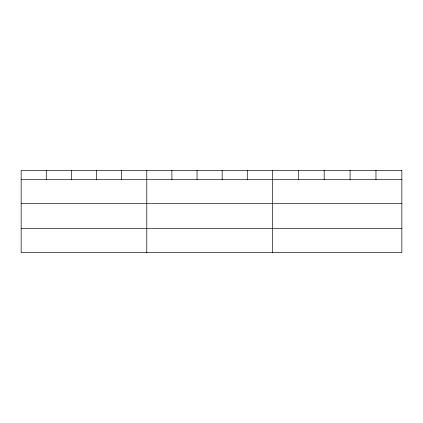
<?xml version="1.0" encoding="UTF-8"?>
<svg xmlns="http://www.w3.org/2000/svg" width="423" height="423" viewBox="0 0 423 423"><rect width="100%" height="100%" fill="white"/><g stroke="black" fill="none" stroke-linecap="round" stroke-linejoin="round"><path stroke-width="0.63" d="M21.15 179.569L401.85 179.569M21.15 203.68L401.85 203.68M21.15 228.52L401.85 228.52M375.962 170.374L375.962 179.569M350.075 170.374L350.075 179.569M324.187 170.374L324.187 179.569M298.3 170.374L298.3 179.569M272.412 170.374L272.412 252.626M247.286 170.374L247.286 179.569M222.16 170.374L222.16 179.569M197.033 170.374L197.033 179.569M171.907 170.374L171.907 179.569M146.781 170.374L146.781 252.626M121.655 170.374L121.655 179.569M96.529 170.374L96.529 179.569M71.402 170.374L71.402 179.569M46.276 170.374L46.276 179.569M401.85 170.374L21.15 170.374L21.15 252.626L401.85 252.626L401.85 170.374"/></g></svg>
